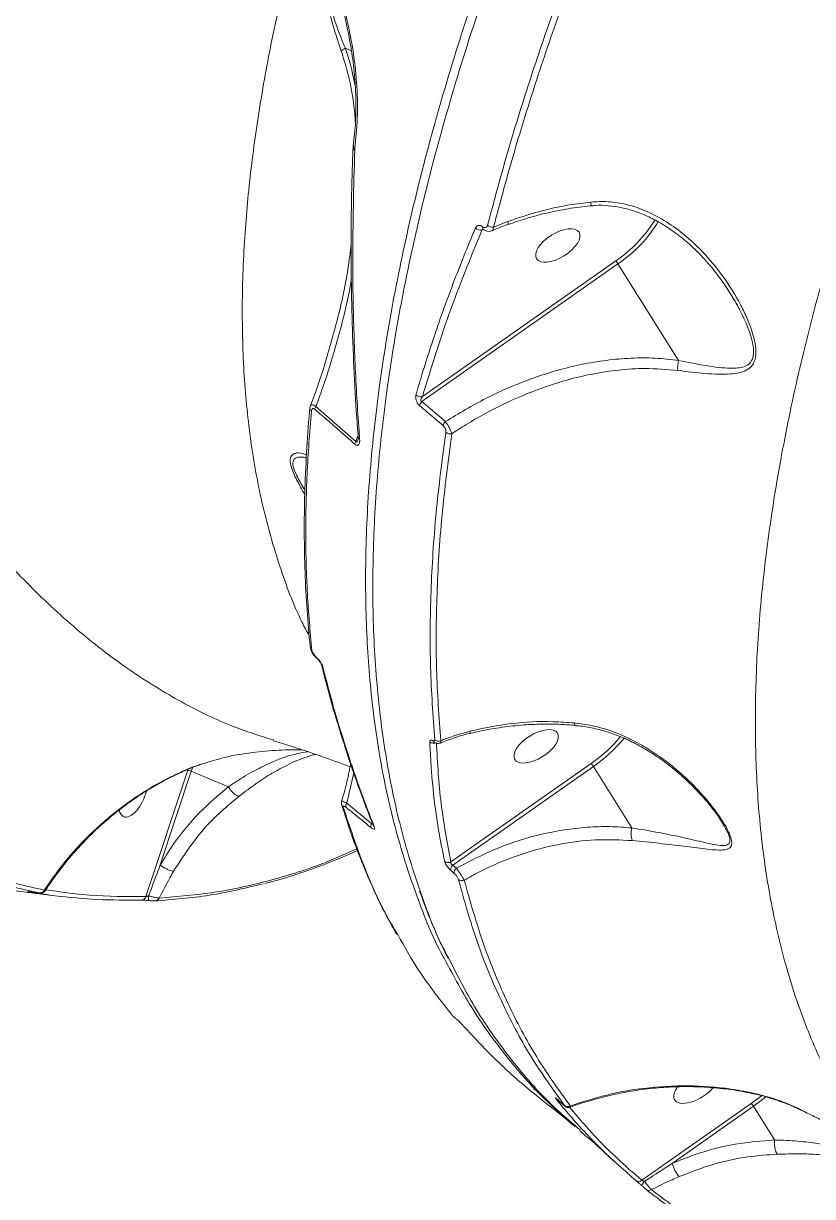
# Model space of a CAD drawing. Header units: millimetres. Extents: x -4335 to 4318, y -3792 to 3101.
# Drawn here: x 1705.3 to 1852.4, y 642 to 860.7 of the extents above; entities that cross this region are included whole.
import ezdxf

# ---------------------------------------------------------------- set-up
doc = ezdxf.new("R2010")
doc.units = ezdxf.units.MM
doc.layers.add('DIKOM_ЗОНА', color=80, linetype='Continuous')
doc.layers.add('DIKOM_ОБЪЕКТ', color=7, linetype='Continuous')

msp = doc.modelspace()

# ---------------------------------------------------------------- linework, layer by layer
at = {"layer": 'DIKOM_ЗОНА', "color": 3, "lineweight": 15}
msp.add_lwpolyline([(1629.814, 3100.338, -0.4205658), (4317.777, 469.92), (4317.777, -16.224, -0.4142136), (1317.777, -3016.224), (-2004.986, -3016.224, -0.4142136), (-3504.986, -1516.224), (-3504.986, 1600.338, -0.4142136), (-2004.986, 3100.338), (1629.814, 3100.338)], format="xyb", dxfattribs=at)
at = {"layer": 'DIKOM_ОБЪЕКТ', "color": 7, "linetype": 'Continuous', "lineweight": 15}
for p, q in [((1765.294, 856.1), (1766.442, 855.62)), ((1766.742, 837.513), (1766.744, 837.549)), ((1767.039, 837.112), (1767.04, 837.154)), ((1767.04, 837.154), (1767.063, 837.45)), ((1790.753, 822.193), (1790.977, 822.365)), ((1790.753, 822.193), (1791.057, 822.338)), ((1790.976, 822.367), (1790.957, 822.384)), ((1795.6, 823.819), (1792.924, 822.759)), ((1779.555, 790.242), (1816.109, 815.917)), ((1815.703, 816.467), (1779.663, 791.154)), ((1816.109, 815.917), (1827.414, 797.901)), ((1783.936, 786.497), (1779.555, 790.242)), ((1767.28, 782.801), (1759.819, 789.307)), ((1767.683, 784.013), (1767.28, 782.801)), ((1736.584, 721.309), (1736.789, 721.957)), ((1811.119, 722.768), (1784.987, 704.414)), ((1785.337, 703.824), (1811.525, 722.218)), ((1811.525, 722.218), (1818.72, 710.752)), ((1735.929, 721.499), (1728.107, 697.941)), ((1730.782, 703.838), (1736.584, 721.309)), ((1736.584, 721.309), (1743.496, 718.418)), ((1765.561, 715.334), (1766.869, 720.997)), ((1770.236, 711.527), (1765.561, 715.334)), ((1835.409, 711.934), (1835.887, 711.121)), ((1784.936, 702.854), (1785.583, 702.266)), ((1785.986, 703.234), (1785.337, 703.824)), ((1707.81, 698.666), (1706.904, 698.792)), ((1800.453, 661.909), (1800.624, 662.639)), ((1842.836, 660.822), (1840.968, 659.392)), ((1805.764, 659.264), (1805.1, 659.888)), ((1805.122, 659.863), (1805.1, 659.888)), ((1805.786, 659.24), (1805.764, 659.264)), ((1840.968, 659.392), (1820.549, 645.05)), ((1826.232, 648.206), (1841.374, 658.842)), ((1841.374, 658.842), (1845.313, 652.565))]:
    msp.add_line(p, q, dxfattribs=at)
at = {"layer": 'DIKOM_ОБЪЕКТ', "color": 7, "linetype": 'Continuous', "lineweight": 15, "flags": 128}
for points in [[(1795.612, 823.25), (1795.63, 823.265), (1795.655, 823.366), (1795.645, 823.554), (1795.6, 823.819)], [(1759.904, 742.557), (1759.927, 742.445), (1759.967, 742.391)], [(1788.534, 728.392), (1788.536, 728.393), (1788.537, 728.393)], [(1808.133, 729.933), (1808.131, 729.934), (1808.079, 729.986), (1808.037, 730.122), (1808.007, 730.333)], [(1706.464, 698.839), (1706.436, 698.837), (1706.29, 698.842)], [(1841.374, 658.842), (1843.281, 660.3), (1843.616, 660.581)]]:
    msp.add_lwpolyline(points, dxfattribs=at)
at = {"layer": 'DIKOM_ОБЪЕКТ', "color": 7, "linetype": 'Continuous', "lineweight": 15}
for centre, radius, start, end in [((1767.195, 837.58), 0.454, 185.42003, 250.06065), ((1767.209, 837.549), 0.468, 185.04922, 248.73206), ((1815.777, 827.763), 4.743, 183.94445, 192.58084), ((1790.531, 823.494), 1.321, 222.64612, 279.6998), ((1791.307, 822.69), 0.464, 162.62224, 221.11942), ((1792.755, 824.217), 1.468, 229.8798, 276.62284), ((1802.159, 836.656), 24.311, 303.85412, 328.85345), ((1802.506, 836.382), 24.574, 303.60983, 329.27639), ((1812.558, 813.721), 4.175, 31.7292, 41.12582), ((1831.519, 796.678), 4.284, 163.40707, 188.7618), ((1779.339, 792.363), 1.252, 225.38488, 285.01019), ((1780.655, 789.198), 1.517, 136.48275, 170.1016), ((1759.346, 788.967), 0.663, 176.75947, 234.521), ((1760.935, 788.535), 1.357, 145.33473, 169.38931), ((1785.007, 785.447), 1.5, 135.54733, 169.38444), ((1768.2, 783.661), 0.506, 184.81399, 241.91644), ((1784.852, 785.52), 1.318, 229.94044, 281.86939), ((1768.364, 782.008), 1.342, 143.80658, 167.99974), ((1759.486, 744.446), 0.713, 186.83656, 233.22638), ((1761.416, 741.306), 0.599, 194.93841, 237.08604), ((1787.74, 728.562), 0.814, 347.99173, 16.11819), ((1781.796, 727.659), 1.133, 228.17772, 294.40381), ((1782.163, 727.234), 0.618, 199.51493, 239.34457), ((1782.689, 728.067), 1.137, 229.8639, 289.52371), ((1795.774, 745.051), 27.055, 304.55192, 320.33262), ((1795.753, 745.133), 27.818, 304.53751, 320.63164), ((1807.986, 720.031), 4.159, 31.71135, 41.14367), ((1735.503, 718.808), 2.724, 66.62508, 80.98688), ((1766.383, 714.724), 1.024, 143.46558, 185.30444), ((1765.35, 715.201), 0.746, 196.32883, 232.67159), ((1771.036, 710.91), 1.011, 142.38295, 184.5202), ((1771.063, 711.506), 0.646, 200.77411, 233.82956), ((1822.361, 709.716), 3.786, 164.1149, 200.60524), ((1784.476, 705.367), 1.081, 229.59652, 298.19756), ((1734.355, 708.163), 5.61, 230.43844, 258.91136), ((1786.118, 702.933), 1.185, 131.23364, 183.83277), ((1786.764, 702.343), 1.183, 131.07401, 183.74108), ((1787.034, 701.98), 1.063, 229.74811, 293.1032), ((1708.341, 699.53), 0.91, 264.18152, 336.15024), ((1727.277, 698.135), 0.852, 264.9893, 346.85209), ((1730.465, 697.659), 1.864, 166.89796, 194.41182), ((1729.79, 697.985), 0.857, 263.70877, 338.9491), ((1805.115, 660.803), 0.796, 227.80383, 255.52799), ((1806.739, 659.731), 0.937, 229.27842, 299.63034), ((1837.815, 656.639), 4.186, 31.74308, 41.1149), ((1832.845, 650.038), 6.862, 195.48745, 218.86538), ((1819.979, 645.723), 0.882, 230.43733, 310.3048), ((1822.486, 643.219), 2.15, 131.45356, 156.64488), ((1821.872, 644.046), 0.881, 228.90515, 302.6254)]:
    msp.add_arc(centre, radius, start, end, dxfattribs=at)
at = {"layer": 'DIKOM_ОБЪЕКТ', "color": 7, "linetype": 'Continuous', "lineweight": 15, "extrusion": (0, 0, -1)}
for centre in [(1804.896, 819.328), (1800.862, 725.951)]:
    msp.add_ellipse(centre, major_axis=(-3.962, -2.471), ratio=0.4834995, dxfattribs=at)
for centre, major_axis, ratio, start_param, end_param in [((1725.789, 717.153), (-1.804, -4.307), 0.4669874, 4.4283871, 6.2922296), ((1725.789, 717.153), (-1.804, -4.307), 0.4669874, 0.0090443, 0.6010376), ((1830.632, 662.519), (-3.962, -2.471), 0.4834995, 0.0576277, 0.8996366), ((1830.632, 662.519), (-3.962, -2.471), 0.4834995, 4.1260804, 6.340813)]:
    msp.add_ellipse(centre, major_axis=major_axis, ratio=ratio, start_param=start_param, end_param=end_param, dxfattribs=at)
at = {"layer": 'DIKOM_ОБЪЕКТ', "color": 7, "linetype": 'Continuous', "lineweight": 15}
for points, knots in [([(1737.703, 1531.285), (1735.544, 1530.542), (1729.686, 1528.526), (1720.13, 1524.156), (1709.076, 1517.851), (1698.098, 1510.263), (1687.247, 1501.453), (1676.573, 1491.451), (1666.112, 1480.282), (1655.885, 1467.94), (1645.905, 1454.468), (1636.201, 1439.919), (1626.817, 1424.362), (1617.797, 1407.867), (1609.173, 1390.479), (1600.968, 1372.208), (1593.187, 1353.102), (1585.85, 1333.228), (1578.991, 1312.679), (1572.642, 1291.551), (1566.9, 1270.169), (1561.761, 1248.585), (1557.199, 1226.857), (1553.159, 1204.78), (1549.656, 1182.45), (1546.708, 1159.963), (1544.297, 1137.095), (1542.464, 1113.875), (1541.227, 1090.342), (1540.607, 1066.858), (1540.607, 1043.533), (1541.226, 1020.476), (1542.47, 997.76), (1544.347, 975.432), (1546.844, 953.52), (1549.946, 932.09), (1553.636, 911.236), (1557.909, 891.074), (1562.404, 872.865), (1565.669, 861.693), (1567.127, 856.706)], [0, 0, 0, 0, 0.0156523, 0.0424896, 0.0694116, 0.0963766, 0.1233416, 0.1502635, 0.1771008, 0.2039382, 0.2308602, 0.2578251, 0.2847902, 0.3117121, 0.3385495, 0.3653869, 0.3923088, 0.4192738, 0.4462388, 0.4731606, 0.499998, 0.5258463, 0.5517701, 0.5777323, 0.6036945, 0.6296183, 0.6554665, 0.682304, 0.7092259, 0.736191, 0.7631561, 0.7900781, 0.8169155, 0.8437529, 0.8706749, 0.89764, 0.9246051, 0.9515271, 0.9783645, 1, 1, 1, 1]), ([(1784.689, 686.189), (1784.372, 686.77), (1782.217, 690.72), (1779.12, 698.919), (1775.448, 710.767), (1772.77, 723.63), (1771.028, 737.395), (1770.281, 752.066), (1770.537, 767.311), (1771.773, 783.066), (1773.943, 799.256), (1777.084, 816.144), (1781.225, 833.7), (1786.377, 851.879), (1792.171, 869.501), (1798.431, 886.449), (1804.991, 902.637), (1812.219, 919.05), (1820.104, 935.646), (1828.559, 952.245), (1837.539, 968.765), (1845.984, 983.46), (1851.596, 992.676), (1853.881, 996.428)], [0, 0, 0, 0, 0.0090629, 0.0616134, 0.1142045, 0.166755, 0.2208322, 0.2749532, 0.3290302, 0.3815808, 0.4341718, 0.4867225, 0.5407995, 0.5949206, 0.6489977, 0.6947333, 0.7405225, 0.7863117, 0.8325347, 0.8787578, 0.923817, 0.968978, 1, 1, 1, 1]), ([(1751.969, 727.078), (1749.293, 727.937), (1743.296, 729.863), (1734.157, 734.371), (1724.52, 740.356), (1715.074, 747.682), (1706.037, 756.113), (1697.472, 765.516), (1689.383, 775.764), (1681.543, 787.128), (1673.991, 799.613), (1666.763, 813.197), (1660.061, 827.492), (1653.888, 842.408), (1648.236, 857.85), (1642.976, 874.148), (1638.154, 891.295), (1633.749, 909.204), (1631.247, 921.639), (1629.996, 927.855)], [0, 0, 0, 0, 0.0493658, 0.1106187, 0.1718714, 0.2340039, 0.2961365, 0.3544925, 0.4128944, 0.4712511, 0.5313082, 0.5914142, 0.651472, 0.7087728, 0.766115, 0.8234162, 0.8822624, 0.9411534, 1, 1, 1, 1]), ([(1767.063, 837.45), (1767.258, 839.282), (1767.647, 842.944), (1767.531, 848.923), (1766.886, 855.124), (1765.658, 861.479), (1763.86, 867.86), (1761.502, 874.145), (1758.605, 880.22), (1755.197, 885.973), (1751.327, 891.292), (1747.046, 896.066), (1742.429, 900.28), (1739.13, 902.497), (1737.479, 903.606)], [0, 0, 0, 0, 0.083619, 0.167166, 0.2504179, 0.3338533, 0.4173036, 0.5004889, 0.5837386, 0.6671386, 0.7504581, 0.8333963, 0.9166284, 1, 1, 1, 1]), ([(1766.772, 837.884), (1766.94, 839.39), (1767.252, 842.181), (1767.292, 846.31), (1767.13, 849.814), (1766.852, 852.723), (1766.515, 855.267), (1765.829, 859.381), (1764.428, 865.299), (1762.082, 872.054), (1759.513, 877.784), (1757.036, 882.397), (1754.807, 885.922), (1752.901, 888.613), (1751.162, 890.883), (1748.869, 893.59), (1745.856, 896.702), (1742.049, 900.079), (1739.125, 902.034), (1737.548, 903.089)], [0, 0, 0, 0, 0.0701289, 0.1299825, 0.179001, 0.2175761, 0.2496675, 0.2823012, 0.383103, 0.4843044, 0.5523766, 0.619484, 0.6819018, 0.711151, 0.7463741, 0.7927648, 0.8502474, 0.9192504, 1, 1, 1, 1]), ([(1865.04, 649.312), (1863.395, 651.471), (1859.702, 656.321), (1854.862, 665.047), (1850.403, 675.295), (1846.805, 686.639), (1844.122, 698.899), (1842.415, 711.782), (1841.641, 725.128), (1841.731, 738.833), (1842.675, 753.271), (1844.507, 768.418), (1847.242, 784.232), (1850.796, 800.267), (1855.12, 816.447), (1860.15, 832.701), (1865.988, 849.382), (1872.663, 866.455), (1880.109, 883.862), (1885.697, 895.576), (1888.49, 901.43)], [0, 0, 0, 0, 0.0448805, 0.1007966, 0.1587356, 0.2166744, 0.2754456, 0.3342166, 0.3894156, 0.4446579, 0.4998574, 0.5566653, 0.6135193, 0.670328, 0.7245287, 0.7787687, 0.8329697, 0.8886323, 0.9443371, 1, 1, 1, 1]), ([(1793.784, 878.582), (1792.491, 874.985), (1789.009, 865.298), (1784.068, 849.781), (1779.205, 832.181), (1775.235, 814.857), (1772.197, 797.879), (1770.127, 781.316), (1769.07, 765.532), (1769.006, 750.564), (1769.891, 736.427), (1771.75, 722.898), (1774.583, 710.019), (1778.537, 697.984), (1781.636, 690.105), (1783.672, 686.514), (1783.768, 686.343)], [0, 0, 0, 0, 0.0460497, 0.1240575, 0.2021252, 0.2801329, 0.3604065, 0.4407456, 0.5210191, 0.5990267, 0.6770947, 0.7551021, 0.8353759, 0.9157147, 0.9959883, 1, 1, 1, 1]), ([(1809.485, 877.513), (1807.728, 872.885), (1804.213, 863.63), (1799.57, 849.936), (1795.358, 836.383), (1792.992, 827.524), (1791.809, 823.095)], [0, 0, 0, 0, 0.2491206, 0.498243, 0.7491219, 1, 1, 1, 1]), ([(1792.924, 822.759), (1794.097, 827.151), (1796.444, 835.934), (1800.637, 849.433), (1805.28, 863.137), (1808.815, 872.444), (1810.583, 877.097)], [0, 0, 0, 0, 0.2491215, 0.4982423, 0.7491223, 1, 1, 1, 1]), ([(1755.707, 875.28), (1754.557, 870.615), (1752.255, 861.285), (1749.662, 847.705), (1747.715, 834.463), (1746.444, 821.177), (1745.94, 807.972), (1746.303, 794.955), (1747.57, 782.483), (1749.758, 770.603), (1752.972, 759.455), (1755.939, 751.43), (1758.11, 747.398), (1758.585, 746.517)], [0, 0, 0, 0, 0.0897604, 0.1795207, 0.2701744, 0.3608282, 0.4610439, 0.5613367, 0.6615516, 0.7647202, 0.867974, 0.971141, 1, 1, 1, 1]), ([(1763.491, 868.248), (1763.172, 867.871), (1762.593, 867.185), (1762.173, 865.54), (1762.247, 863.378), (1762.831, 860.855), (1763.666, 858.175), (1764.241, 856.476), (1764.531, 855.619)], [0, 0, 0, 0, 0.1672598, 0.3043158, 0.4416724, 0.6370325, 0.8167214, 1, 1, 1, 1]), ([(1765.287, 856.1), (1765.286, 856.101), (1765.214, 856.273), (1764.838, 857.214), (1764.131, 858.935), (1763.274, 861.314), (1762.681, 863.538), (1762.628, 865.385), (1762.991, 866.582), (1763.434, 867.008), (1763.627, 867.194)], [0, 0, 0, 0, 0.0002904, 0.0441344, 0.2388314, 0.4329176, 0.6228874, 0.7586465, 0.8949114, 1, 1, 1, 1]), ([(1764.531, 855.619), (1764.544, 855.631), (1764.621, 855.703), (1764.833, 855.862), (1765.127, 856.016), (1765.287, 856.1)], [0, 0, 0, 0, 0.0843941, 0.5004837, 1, 1, 1, 1]), ([(1764.531, 855.619), (1764.916, 854.369), (1766.079, 850.593), (1766.958, 846.035), (1767.132, 842.738), (1767.164, 842.131)], [0, 0, 0, 0, 0.2875259, 0.8688724, 1, 1, 1, 1]), ([(1765.294, 856.1), (1765.293, 856.1), (1765.291, 856.101), (1765.288, 856.101), (1765.287, 856.1), (1765.287, 856.1)], [0, 0, 0, 0, 0.4512844, 0.834997, 1, 1, 1, 1]), ([(1767.133, 849.074), (1766.814, 850.642), (1766.327, 853.034), (1765.559, 855.314), (1765.294, 856.1)], [0, 0, 0, 0, 0.655636, 1, 1, 1, 1]), ([(1766.743, 837.431), (1766.742, 837.516), (1766.74, 837.691), (1766.778, 837.857), (1766.798, 837.942)], [0, 0, 0, 0, 0.487048, 1, 1, 1, 1]), ([(1767.063, 837.45), (1766.999, 837.503), (1766.866, 837.612), (1766.775, 837.769), (1766.783, 837.86), (1766.785, 837.887)], [0, 0, 0, 0, 0.4012603, 0.8233956, 1, 1, 1, 1]), ([(1767.715, 783.621), (1767.643, 784.472), (1767.318, 788.35), (1766.924, 795.408), (1766.543, 804.781), (1766.361, 814.282), (1766.374, 823.907), (1766.5, 831.648), (1766.685, 836.226), (1766.738, 837.508)], [0, 0, 0, 0, 0.0499876, 0.2278264, 0.4047293, 0.5809034, 0.7565379, 0.9318273, 1, 1, 1, 1]), ([(1767.962, 783.214), (1767.923, 783.728), (1767.729, 786.297), (1767.29, 793.037), (1766.833, 803.604), (1766.562, 818.888), (1766.859, 830.233), (1767.039, 837.112)], [0, 0, 0, 0, 0.0299898, 0.1499532, 0.3900715, 0.6301901, 1, 1, 1, 1]), ([(1811.045, 827.436), (1809.722, 827.269), (1806.437, 826.853), (1801.234, 825.717), (1797.485, 824.454), (1795.6, 823.819)], [0, 0, 0, 0, 0.2512806, 0.6234763, 1, 1, 1, 1]), ([(1811.147, 826.733), (1811.074, 826.727), (1809.653, 826.61), (1806.883, 826.211), (1802.859, 825.417), (1799.083, 824.434), (1796.702, 823.608), (1795.617, 823.232)], [0, 0, 0, 0, 0.013708, 0.2674431, 0.5236062, 0.7829987, 1, 1, 1, 1]), ([(1827.286, 796.025), (1829.015, 795.814), (1831.635, 795.495), (1834.835, 795.309), (1836.916, 795.335), (1838.652, 795.556), (1840.06, 796.001), (1841.229, 796.88), (1841.84, 798.363), (1841.851, 800.122), (1841.541, 801.861), (1840.96, 803.831), (1840.085, 806.039), (1838.495, 809.267), (1836.051, 813.219), (1832.485, 817.679), (1828.652, 821.325), (1824.731, 824.105), (1821.189, 825.916), (1817.665, 827.056), (1814.35, 827.616), (1812.123, 827.495), (1811.045, 827.436)], [0, 0, 0, 0, 0.0866943, 0.1314017, 0.1760751, 0.2081996, 0.2409021, 0.2744209, 0.3082525, 0.3377427, 0.3650525, 0.3930355, 0.4328783, 0.4727623, 0.5545461, 0.6396955, 0.7264133, 0.7889981, 0.8528489, 0.9020934, 0.9525889, 1, 1, 1, 1]), ([(1838.815, 807.324), (1838.526, 807.863), (1837.729, 809.346), (1836.189, 811.779), (1834.129, 814.63), (1831.755, 817.384), (1829.183, 819.867), (1826.52, 821.978), (1823.884, 823.656), (1821.349, 824.941), (1818.949, 825.857), (1816.612, 826.47), (1814.269, 826.788), (1812.444, 826.871), (1811.402, 826.729), (1811.153, 826.695)], [0, 0, 0, 0, 0.0517138, 0.1424534, 0.2427272, 0.3482829, 0.4483651, 0.5432031, 0.6335765, 0.7105974, 0.7816257, 0.8488832, 0.9123154, 0.9790542, 1, 1, 1, 1]), ([(1789.559, 822.6), (1789.374, 822.163), (1788.451, 819.977), (1786.142, 814.314), (1782.911, 805.674), (1780.216, 797.502), (1778.846, 792.801), (1778.459, 791.472)], [0, 0, 0, 0, 0.0413709, 0.2068696, 0.5381487, 0.8694274, 1, 1, 1, 1]), ([(1790.864, 822.829), (1790.74, 822.908), (1790.494, 823.068), (1790.128, 823.097), (1789.783, 822.974), (1789.637, 822.73), (1789.559, 822.6)], [0, 0, 0, 0, 0.2322069, 0.4640303, 0.7139987, 1, 1, 1, 1]), ([(1791.809, 823.095), (1791.795, 823.05), (1791.749, 822.903), (1791.605, 822.728), (1791.378, 822.639), (1791.121, 822.662), (1790.949, 822.773), (1790.864, 822.829)], [0, 0, 0, 0, 0.1043733, 0.3453666, 0.5759412, 0.787782, 1, 1, 1, 1]), ([(1791.054, 822.295), (1791.024, 822.324), (1790.962, 822.385), (1790.91, 822.407), (1790.919, 822.405), (1790.922, 822.404)], [0, 0, 0, 0, 0.3994823, 0.8275626, 1, 1, 1, 1]), ([(1792.606, 822.113), (1792.528, 822.073), (1792.276, 821.947), (1791.784, 821.973), (1791.306, 822.113), (1791.073, 822.318), (1790.992, 822.389)], [0, 0, 0, 0, 0.1510893, 0.4862583, 0.8205517, 1, 1, 1, 1]), ([(1792.606, 822.113), (1792.642, 822.12), (1792.773, 822.147), (1792.885, 822.381), (1792.913, 822.649), (1792.924, 822.759)], [0, 0, 0, 0, 0.1823512, 0.6657622, 1, 1, 1, 1]), ([(1795.607, 823.272), (1795.312, 823.165), (1794.306, 822.798), (1793.33, 822.371), (1792.64, 822.069)], [0, 0, 0, 0, 0.2925296, 1, 1, 1, 1]), ([(1779.663, 791.154), (1781.212, 796.242), (1784.315, 806.436), (1788.605, 816.935), (1790.753, 822.193)], [0, 0, 0, 0, 0.4991743, 1, 1, 1, 1]), ([(1766.396, 819.667), (1766.205, 818.094), (1765.591, 813.044), (1764.268, 807.031), (1763.02, 802.671), (1762.727, 801.65)], [0, 0, 0, 0, 0.257351, 0.8261332, 1, 1, 1, 1]), ([(1759.819, 789.307), (1760.42, 790.973), (1762.052, 795.494), (1764.244, 803.071), (1765.844, 809.344), (1766.366, 812.717), (1766.418, 813.05)], [0, 0, 0, 0, 0.2163815, 0.5872433, 0.9592552, 1, 1, 1, 1]), ([(1837.015, 810.356), (1837.653, 809.412), (1838.324, 808.42), (1838.797, 807.344), (1838.82, 807.292)], [0, 0, 0, 0, 0.9518109, 1, 1, 1, 1]), ([(1838.82, 807.292), (1839.494, 805.917), (1840.399, 804.074), (1841.123, 801.671), (1841.415, 800.168), (1841.415, 798.703), (1841.066, 797.851), (1840.508, 797.171), (1839.727, 796.713), (1838.456, 796.464), (1836.864, 796.419), (1834.903, 796.576), (1831.753, 797.036), (1829.16, 797.553), (1827.414, 797.901)], [0, 0, 0, 0, 0.1570939, 0.2105774, 0.2651157, 0.3243494, 0.3824995, 0.3935852, 0.4629297, 0.5277966, 0.5940692, 0.6939869, 0.7939868, 1, 1, 1, 1]), ([(1758.807, 789.509), (1759.051, 790.136), (1760.041, 792.687), (1761.367, 796.719), (1762.328, 800.162), (1762.73, 801.602)], [0, 0, 0, 0, 0.159482, 0.6483061, 1, 1, 1, 1]), ([(1827.414, 797.901), (1825.961, 798.068), (1823.056, 798.402), (1818.536, 798.379), (1813.935, 797.984), (1809.327, 797.203), (1804.794, 796.087), (1800.325, 794.662), (1795.896, 792.919), (1790.341, 790.359), (1786.443, 788.009), (1783.936, 786.497)], [0, 0, 0, 0, 0.10065, 0.2013153, 0.3052439, 0.4091833, 0.509637, 0.610098, 0.7126646, 0.8152389, 1, 1, 1, 1]), ([(1785.123, 784.23), (1785.995, 784.795), (1789.089, 786.801), (1794.661, 789.831), (1801.023, 792.523), (1806.627, 794.309), (1811.404, 795.449), (1816.244, 796.178), (1821.601, 796.535), (1825.236, 796.209), (1827.286, 796.025)], [0, 0, 0, 0, 0.0672699, 0.2386086, 0.4121742, 0.5212157, 0.6302441, 0.7425249, 0.8547814, 1, 1, 1, 1]), ([(1759.819, 789.307), (1759.679, 789.391), (1759.398, 789.559), (1759.076, 789.655), (1758.867, 789.643), (1758.829, 789.549), (1758.813, 789.507)], [0, 0, 0, 0, 0.2621969, 0.524237, 0.7916332, 1, 1, 1, 1]), ([(1778.459, 791.472), (1778.429, 791.293), (1778.379, 790.997), (1778.491, 790.465), (1778.683, 790.023), (1778.927, 789.675), (1779.091, 789.523), (1779.161, 789.459)], [0, 0, 0, 0, 0.3038519, 0.5023337, 0.7017143, 0.8733156, 1, 1, 1, 1]), ([(1779.555, 790.242), (1779.52, 790.254), (1779.46, 790.272), (1779.395, 790.334), (1779.359, 790.405), (1779.343, 790.492), (1779.355, 790.636), (1779.446, 790.878), (1779.578, 791.045), (1779.663, 791.154)], [0, 0, 0, 0, 0.1044895, 0.1741376, 0.2298061, 0.3048033, 0.3967195, 0.6086793, 1, 1, 1, 1]), ([(1758.78, 744.361), (1758.774, 744.409), (1758.485, 746.692), (1758.133, 751.38), (1757.735, 758.43), (1757.603, 765.675), (1757.691, 773.072), (1758.04, 780.641), (1758.379, 785.957), (1758.669, 788.79), (1758.691, 789.003)], [0, 0, 0, 0, 0.0035049, 0.167297, 0.3311796, 0.4951574, 0.6590778, 0.8228756, 0.9866725, 1, 1, 1, 1]), ([(1759.06, 743.875), (1758.741, 747.351), (1758.104, 754.302), (1757.843, 765.275), (1758.049, 776.604), (1758.657, 784.486), (1758.961, 788.426)], [0, 0, 0, 0, 0.2491219, 0.4982431, 0.7491219, 1, 1, 1, 1]), ([(1758.704, 788.997), (1758.703, 789.083), (1758.701, 789.256), (1758.776, 789.42), (1758.814, 789.501)], [0, 0, 0, 0, 0.5040256, 1, 1, 1, 1]), ([(1758.961, 788.426), (1758.979, 788.538), (1759.01, 788.733), (1759.142, 788.896), (1759.292, 788.937), (1759.446, 788.9), (1759.55, 788.823), (1759.601, 788.785)], [0, 0, 0, 0, 0.3196369, 0.5618442, 0.7279398, 0.8640288, 1, 1, 1, 1]), ([(1759.601, 788.785), (1760.06, 788.395), (1762.355, 786.443), (1764.836, 784.272), (1766.844, 782.472), (1767.05, 782.287)], [0, 0, 0, 0, 0.1831676, 0.9158763, 1, 1, 1, 1]), ([(1779.161, 789.459), (1779.601, 789.089), (1781.069, 787.857), (1782.518, 786.602), (1783.533, 785.723)], [0, 0, 0, 0, 0.299639, 1, 1, 1, 1]), ([(1783.533, 785.723), (1783.571, 785.686), (1783.669, 785.594), (1783.82, 785.382), (1783.948, 785.1), (1784.021, 784.786), (1784.01, 784.609), (1784.004, 784.511)], [0, 0, 0, 0, 0.1207481, 0.3075551, 0.5229155, 0.7374684, 1, 1, 1, 1]), ([(1785.123, 784.23), (1785.078, 784.388), (1784.988, 784.705), (1784.716, 785.3), (1784.383, 785.884), (1784.111, 786.278), (1783.966, 786.459), (1783.936, 786.497)], [0, 0, 0, 0, 0.2435086, 0.4875413, 0.7197606, 0.9418402, 1, 1, 1, 1]), ([(1767.05, 782.287), (1767.125, 782.228), (1767.273, 782.109), (1767.482, 782.046), (1767.679, 782.077), (1767.869, 782.267), (1767.979, 782.661), (1767.967, 783.034), (1767.962, 783.214)], [0, 0, 0, 0, 0.1098567, 0.2200416, 0.3257403, 0.4925172, 0.7537349, 1, 1, 1, 1]), ([(1767.68, 783.221), (1767.659, 783.148), (1767.611, 782.989), (1767.523, 782.812), (1767.439, 782.715), (1767.386, 782.697), (1767.359, 782.702), (1767.334, 782.716), (1767.307, 782.744), (1767.29, 782.78), (1767.28, 782.801)], [0, 0, 0, 0, 0.267834, 0.5904787, 0.7456988, 0.7994298, 0.8537208, 0.8689266, 0.9221902, 1, 1, 1, 1]), ([(1767.681, 783.199), (1767.683, 783.205), (1767.688, 783.221), (1767.708, 783.36), (1767.699, 783.516), (1767.694, 783.607)], [0, 0, 0, 0, 0.2360585, 0.549039, 1, 1, 1, 1]), ([(1784.004, 784.511), (1783.348, 779.442), (1782.037, 769.304), (1781.151, 754.719), (1780.998, 740.579), (1781.637, 731.658), (1781.957, 727.198)], [0, 0, 0, 0, 0.2486168, 0.4972329, 0.7486165, 1, 1, 1, 1]), ([(1783.069, 726.995), (1782.754, 731.4), (1782.122, 740.209), (1782.261, 754.267), (1783.138, 768.876), (1784.461, 779.112), (1785.123, 784.23)], [0, 0, 0, 0, 0.2486143, 0.4972302, 0.7486153, 1, 1, 1, 1]), ([(1758.046, 780.261), (1757.567, 780.448), (1756.839, 780.733), (1755.93, 780.617), (1755.328, 780.297), (1754.967, 779.611), (1755.07, 778.405), (1755.726, 776.618), (1756.714, 774.708), (1757.468, 773.346), (1757.731, 772.869)], [0, 0, 0, 0, 0.2152623, 0.3275349, 0.4395742, 0.563481, 0.6654724, 0.7675979, 0.9186247, 1, 1, 1, 1]), ([(1757.762, 773.746), (1757.701, 773.847), (1757.127, 774.782), (1756.306, 776.206), (1755.595, 777.864), (1755.43, 778.984), (1755.821, 779.708), (1756.71, 779.934), (1757.511, 779.897), (1757.972, 779.731), (1758.022, 779.713)], [0, 0, 0, 0, 0.0230017, 0.2129045, 0.3243751, 0.4355623, 0.5782189, 0.7683044, 0.9744881, 1, 1, 1, 1]), ([(1759.972, 742.396), (1759.806, 742.55), (1759.464, 742.867), (1759.052, 743.512), (1758.799, 743.995), (1758.799, 744.31), (1758.799, 744.366)], [0, 0, 0, 0, 0.2777048, 0.5754286, 0.9252888, 1, 1, 1, 1]), ([(1759.904, 742.557), (1759.87, 742.587), (1759.738, 742.704), (1759.512, 742.956), (1759.281, 743.293), (1759.114, 743.618), (1759.078, 743.789), (1759.06, 743.875)], [0, 0, 0, 0, 0.0798805, 0.3181523, 0.5556093, 0.7774203, 1, 1, 1, 1]), ([(1761.091, 740.803), (1761.043, 740.946), (1760.948, 741.232), (1760.648, 741.731), (1760.288, 742.2), (1760.024, 742.446), (1759.904, 742.557)], [0, 0, 0, 0, 0.2591808, 0.5177621, 0.7812423, 1, 1, 1, 1]), ([(1760.837, 741.151), (1760.831, 741.174), (1760.816, 741.226), (1760.746, 741.393), (1760.61, 741.639), (1760.402, 741.938), (1760.17, 742.207), (1760.029, 742.334), (1759.97, 742.387)], [0, 0, 0, 0, 0.1080839, 0.2427378, 0.4317046, 0.6505023, 0.8528523, 1, 1, 1, 1]), ([(1770.479, 711.282), (1769.758, 713.104), (1768.157, 717.152), (1765.883, 723.699), (1763.634, 730.877), (1761.976, 736.652), (1761.126, 740.101), (1760.902, 741.011)], [0, 0, 0, 0, 0.1960654, 0.435821, 0.6751934, 0.9143111, 1, 1, 1, 1]), ([(1770.682, 710.984), (1770.529, 711.369), (1769.764, 713.29), (1767.838, 718.373), (1765.082, 726.473), (1762.703, 734.562), (1761.446, 739.428), (1761.091, 740.803)], [0, 0, 0, 0, 0.0413726, 0.2068711, 0.53815, 0.869431, 1, 1, 1, 1]), ([(1808.007, 730.333), (1806.686, 730.422), (1802.813, 730.683), (1796.225, 730.4), (1791.111, 729.33), (1788.523, 728.788)], [0, 0, 0, 0, 0.2035507, 0.5968395, 1, 1, 1, 1]), ([(1788.534, 728.388), (1788.476, 728.375), (1787.435, 728.134), (1785.573, 727.553), (1783.818, 726.873), (1783.004, 726.558)], [0, 0, 0, 0, 0.0303891, 0.5503176, 1, 1, 1, 1]), ([(1788.523, 728.788), (1786.928, 728.323), (1785.087, 727.785), (1783.307, 727.088), (1783.069, 726.995)], [0, 0, 0, 0, 0.8666241, 1, 1, 1, 1]), ([(1808.122, 729.851), (1807.25, 729.927), (1805.065, 730.116), (1801.522, 730.118), (1797.526, 729.9), (1793.547, 729.388), (1790.546, 728.861), (1788.907, 728.421), (1788.555, 728.326)], [0, 0, 0, 0, 0.1341729, 0.3359691, 0.5385971, 0.7416122, 0.9444187, 1, 1, 1, 1]), ([(1818.817, 708.383), (1820.51, 708.216), (1823.944, 707.878), (1828.444, 707.329), (1831.784, 706.884), (1834.124, 706.629), (1835.708, 706.587), (1836.858, 706.813), (1837.382, 707.531), (1837.306, 708.614), (1836.809, 709.911), (1836.082, 711.271), (1834.71, 713.438), (1832.376, 716.436), (1828.534, 720.437), (1824.533, 723.703), (1820.585, 726.207), (1817.041, 728.015), (1812.856, 729.617), (1809.64, 730.092), (1808.007, 730.333)], [0, 0, 0, 0, 0.0820674, 0.1664731, 0.2508348, 0.2942469, 0.3376035, 0.3839943, 0.4157887, 0.4428479, 0.4698376, 0.4939826, 0.5187286, 0.5886144, 0.6603841, 0.7589143, 0.8097125, 0.8604916, 0.9291627, 1, 1, 1, 1]), ([(1835.92, 711.142), (1835.821, 711.318), (1835.509, 711.877), (1834.781, 712.959), (1833.656, 714.494), (1832.126, 716.352), (1830.166, 718.454), (1827.81, 720.665), (1825.201, 722.799), (1822.349, 724.795), (1819.51, 726.439), (1816.72, 727.758), (1814.006, 728.743), (1811.239, 729.414), (1809.245, 729.77), (1808.218, 729.808), (1808.13, 729.811)], [0, 0, 0, 0, 0.0202564, 0.0640471, 0.1181274, 0.190761, 0.2749197, 0.3669647, 0.468478, 0.5639272, 0.6647473, 0.7485185, 0.8273569, 0.910852, 0.9923342, 1, 1, 1, 1]), ([(1766.18, 722.153), (1763.626, 723.096), (1758.94, 724.828), (1754.126, 726.304), (1751.935, 726.976)], [0, 0, 0, 0, 0.54497, 1, 1, 1, 1]), ([(1781.58, 727.027), (1781.485, 727.072), (1781.294, 727.16), (1781.107, 727.105), (1781.041, 726.961), (1781.041, 726.842), (1781.041, 726.815)], [0, 0, 0, 0, 0.305377, 0.6114976, 0.912627, 1, 1, 1, 1]), ([(1781.041, 726.815), (1781.056, 726.445), (1781.13, 724.593), (1781.426, 719.865), (1782.182, 712.739), (1783.244, 707.277), (1783.775, 704.543)], [0, 0, 0, 0, 0.0480633, 0.2403235, 0.6198813, 1, 1, 1, 1]), ([(1781.957, 727.198), (1781.958, 727.172), (1781.962, 727.079), (1781.915, 726.972), (1781.783, 726.933), (1781.648, 726.996), (1781.58, 727.027)], [0, 0, 0, 0, 0.1085338, 0.3983602, 0.6996564, 1, 1, 1, 1]), ([(1781.851, 726.699), (1781.848, 726.702), (1781.837, 726.708), (1781.842, 726.706), (1781.846, 726.704)], [0, 0, 0, 0, 0.2927681, 1, 1, 1, 1]), ([(1782.988, 726.59), (1782.948, 726.569), (1782.797, 726.489), (1782.495, 726.485), (1782.147, 726.546), (1781.949, 726.654), (1781.851, 726.707)], [0, 0, 0, 0, 0.1087899, 0.4096022, 0.7101678, 1, 1, 1, 1]), ([(1784.987, 704.414), (1784.301, 708.001), (1782.927, 715.184), (1782.485, 722.81), (1782.264, 726.628)], [0, 0, 0, 0, 0.4993581, 1, 1, 1, 1]), ([(1782.99, 726.597), (1783.006, 726.596), (1783.081, 726.594), (1783.1, 726.751), (1783.077, 726.934), (1783.069, 726.995)], [0, 0, 0, 0, 0.1547249, 0.7167702, 1, 1, 1, 1]), ([(1757.207, 725.31), (1755.787, 725.308), (1752.735, 725.303), (1747.846, 724.851), (1743.029, 724.045), (1740.004, 723.097), (1738.642, 722.671)], [0, 0, 0, 0, 0.2306605, 0.4958427, 0.7730529, 1, 1, 1, 1]), ([(1758.316, 724.96), (1757.635, 724.855), (1755.747, 724.565), (1752.488, 723.435), (1748.813, 721.709), (1745.919, 720.039), (1744.121, 718.824), (1743.502, 718.414), (1743.501, 718.414)], [0, 0, 0, 0, 0.170765, 0.4729446, 0.6813395, 0.8944198, 0.9998849, 1, 1, 1, 1]), ([(1755.407, 722.916), (1756.574, 723.418), (1758.145, 724.095), (1759.415, 724.383), (1759.741, 724.457)], [0, 0, 0, 0, 0.7431794, 1, 1, 1, 1]), ([(1738.642, 722.671), (1738.338, 722.586), (1737.012, 722.216), (1735.773, 721.667), (1734.818, 721.244)], [0, 0, 0, 0, 0.229386, 1, 1, 1, 1]), ([(1738.682, 722.666), (1737.747, 722.351), (1736.467, 721.92), (1735.277, 721.354), (1734.956, 721.201)], [0, 0, 0, 0, 0.73016, 1, 1, 1, 1]), ([(1745.517, 716.681), (1746.584, 717.481), (1748.72, 719.082), (1752.068, 721.254), (1754.18, 722.305), (1755.407, 722.916)], [0, 0, 0, 0, 0.2951349, 0.5907692, 1, 1, 1, 1]), ([(1764.6, 715.713), (1764.91, 716.778), (1765.574, 719.062), (1766.04, 721.406), (1766.289, 722.657)], [0, 0, 0, 0, 0.4663143, 1, 1, 1, 1]), ([(1734.818, 721.244), (1733.637, 720.685), (1730.091, 719.006), (1724.414, 715.41), (1718.447, 710.432), (1713.277, 704.976), (1710.549, 701.111), (1709.173, 699.162)], [0, 0, 0, 0, 0.1161117, 0.348862, 0.5873471, 0.7918624, 1, 1, 1, 1]), ([(1734.958, 721.194), (1734.34, 720.922), (1732.534, 720.129), (1729.63, 718.525), (1726.259, 716.41), (1723.009, 714.032), (1719.905, 711.429), (1716.964, 708.613), (1714.209, 705.6), (1711.635, 702.416), (1710.106, 700.166), (1709.342, 699.041)], [0, 0, 0, 0, 0.0603394, 0.1761296, 0.292677, 0.409867, 0.5275629, 0.6449675, 0.7631137, 0.8815568, 1, 1, 1, 1]), ([(1734.938, 721.242), (1734.913, 721.231), (1734.88, 721.217), (1734.831, 721.238), (1734.818, 721.244)], [0, 0, 0, 0, 0.7212782, 1, 1, 1, 1]), ([(1743.496, 718.418), (1741.646, 716.854), (1737.901, 713.687), (1733.747, 708.605), (1731.581, 705.122), (1730.782, 703.838)], [0, 0, 0, 0, 0.3814231, 0.7719514, 1, 1, 1, 1]), ([(1743.501, 718.414), (1743.5, 718.415), (1743.499, 718.417), (1743.497, 718.418), (1743.496, 718.418)], [0, 0, 0, 0, 0.530184, 1, 1, 1, 1]), ([(1743.501, 718.414), (1743.618, 718.227), (1743.851, 717.853), (1744.305, 717.345), (1744.773, 716.948), (1745.167, 716.734), (1745.402, 716.679), (1745.496, 716.681), (1745.517, 716.681)], [0, 0, 0, 0, 0.2045986, 0.4091975, 0.6138035, 0.8183927, 0.9603906, 1, 1, 1, 1]), ([(1667.324, 716.7), (1670.59, 714.499), (1677.122, 710.098), (1687.266, 705.032), (1697.628, 701.018), (1704.708, 699.422), (1708.249, 698.625)], [0, 0, 0, 0, 0.2484763, 0.4969542, 0.7484772, 1, 1, 1, 1]), ([(1709.173, 699.162), (1705.681, 699.947), (1698.696, 701.517), (1688.388, 705.485), (1678.213, 710.541), (1671.61, 714.987), (1668.309, 717.211)], [0, 0, 0, 0, 0.2484755, 0.4969506, 0.7484752, 1, 1, 1, 1]), ([(1733.276, 702.658), (1734.465, 704.517), (1736.866, 708.272), (1741.033, 712.96), (1744.103, 715.508), (1745.517, 716.681)], [0, 0, 0, 0, 0.3460033, 0.6987435, 1, 1, 1, 1]), ([(1764.654, 714.994), (1764.622, 715.101), (1764.558, 715.314), (1764.558, 715.589), (1764.616, 715.71), (1764.618, 715.713)], [0, 0, 0, 0, 0.493219, 0.9864342, 1, 1, 1, 1]), ([(1765.561, 715.334), (1765.404, 715.419), (1765.09, 715.591), (1764.777, 715.721), (1764.62, 715.758), (1764.633, 715.715), (1764.636, 715.703)], [0, 0, 0, 0, 0.2977883, 0.5957644, 0.8915865, 1, 1, 1, 1]), ([(1774.805, 691.022), (1774.254, 691.992), (1772.77, 694.605), (1770.599, 699.108), (1768.273, 704.516), (1766.295, 709.751), (1765.196, 713.274), (1764.708, 714.838)], [0, 0, 0, 0, 0.1339783, 0.3612134, 0.5889418, 0.8175156, 1, 1, 1, 1]), ([(1764.898, 714.608), (1764.895, 714.617), (1764.876, 714.681), (1764.868, 714.774), (1764.916, 714.841), (1765.019, 714.841), (1765.172, 714.773), (1765.3, 714.677), (1765.364, 714.629)], [0, 0, 0, 0, 0.0354171, 0.2573487, 0.4482081, 0.6281267, 0.8143703, 1, 1, 1, 1]), ([(1775.061, 690.845), (1774.53, 691.724), (1772.13, 695.696), (1768.633, 703.535), (1766.143, 710.917), (1764.898, 714.608)], [0, 0, 0, 0, 0.1244246, 0.5622129, 1, 1, 1, 1]), ([(1765.364, 714.629), (1765.832, 714.254), (1767.396, 713.002), (1768.944, 711.725), (1770.029, 710.83)], [0, 0, 0, 0, 0.2996435, 1, 1, 1, 1]), ([(1770.029, 710.83), (1770.124, 710.756), (1770.314, 710.608), (1770.542, 710.499), (1770.697, 710.491), (1770.771, 710.588), (1770.762, 710.763), (1770.705, 710.92), (1770.682, 710.984)], [0, 0, 0, 0, 0.1643896, 0.3291836, 0.4897721, 0.6616026, 0.8613781, 1, 1, 1, 1]), ([(1770.481, 711.216), (1770.481, 711.218), (1770.481, 711.22), (1770.467, 711.255), (1770.461, 711.268)], [0, 0, 0, 0, 0.6067774, 1, 1, 1, 1]), ([(1818.72, 710.752), (1817.346, 710.854), (1814.598, 711.058), (1810.353, 710.911), (1806.043, 710.426), (1800.47, 709.313), (1793.643, 707.207), (1788.56, 704.569), (1785.986, 703.234)], [0, 0, 0, 0, 0.1264041, 0.2528111, 0.3829751, 0.5131439, 0.7535709, 1, 1, 1, 1]), ([(1835.887, 711.121), (1836.081, 710.807), (1836.544, 710.06), (1836.94, 708.988), (1837.029, 708.038), (1836.552, 707.509), (1835.522, 707.426), (1834.062, 707.631), (1831.705, 708.154), (1828.369, 708.938), (1823.846, 709.889), (1820.441, 710.462), (1818.72, 710.752)], [0, 0, 0, 0, 0.0357872, 0.0853342, 0.1344747, 0.1938617, 0.2734653, 0.3638867, 0.4544813, 0.6418796, 0.8189296, 1, 1, 1, 1]), ([(1787.451, 701.003), (1788.392, 701.525), (1791.642, 703.329), (1797.516, 705.809), (1804.809, 707.777), (1812.006, 708.728), (1816.531, 708.499), (1818.817, 708.383)], [0, 0, 0, 0, 0.0953045, 0.3289389, 0.5680074, 0.7817918, 1, 1, 1, 1]), ([(1767.44, 706.874), (1765.535, 706.012), (1760.196, 703.596), (1751.36, 700.865), (1740.965, 698.513), (1734.048, 697.956), (1730.589, 697.677)], [0, 0, 0, 0, 0.1551075, 0.4346624, 0.7173306, 1, 1, 1, 1]), ([(1767.57, 706.524), (1766.082, 705.869), (1762.776, 704.413), (1757.646, 702.548), (1753.368, 701.148), (1750.914, 700.535), (1750.278, 700.376)], [0, 0, 0, 0, 0.2586474, 0.5746557, 0.8897497, 1, 1, 1, 1]), ([(1783.775, 704.543), (1783.804, 704.447), (1783.862, 704.253), (1784.077, 703.869), (1784.356, 703.475), (1784.656, 703.12), (1784.847, 702.938), (1784.936, 702.854)], [0, 0, 0, 0, 0.2131594, 0.4264678, 0.6305853, 0.8289224, 1, 1, 1, 1]), ([(1785.337, 703.824), (1785.293, 703.841), (1785.213, 703.87), (1785.126, 703.933), (1785.056, 704.001), (1785.016, 704.058), (1784.975, 704.143), (1784.96, 704.205), (1784.955, 704.309), (1784.972, 704.366), (1784.987, 704.414)], [0, 0, 0, 0, 0.1793195, 0.3191161, 0.3690665, 0.5165246, 0.5564301, 0.7165958, 0.7657001, 1, 1, 1, 1]), ([(1730.782, 703.838), (1730.21, 702.319), (1729.488, 700.406), (1728.793, 698.479), (1728.649, 698.082)], [0, 0, 0, 0, 0.7939401, 1, 1, 1, 1]), ([(1730.589, 697.677), (1731.233, 698.942), (1732.095, 700.636), (1733.038, 702.25), (1733.276, 702.658)], [0, 0, 0, 0, 0.7468267, 1, 1, 1, 1]), ([(1785.583, 702.266), (1785.643, 702.208), (1785.769, 702.087), (1785.964, 701.857), (1786.144, 701.604), (1786.285, 701.357), (1786.327, 701.232), (1786.347, 701.169)], [0, 0, 0, 0, 0.1798486, 0.3800944, 0.5812032, 0.7907039, 1, 1, 1, 1]), ([(1787.451, 701.003), (1787.383, 701.123), (1787.248, 701.364), (1786.927, 701.875), (1786.563, 702.425), (1786.237, 702.894), (1786.054, 703.143), (1785.986, 703.234)], [0, 0, 0, 0, 0.2193397, 0.4388237, 0.6560336, 0.8732943, 1, 1, 1, 1]), ([(1729.696, 697.134), (1733.122, 697.394), (1739.861, 697.906), (1746.639, 699.538), (1749.973, 700.34)], [0, 0, 0, 0, 0.5082576, 1, 1, 1, 1]), ([(1786.347, 701.169), (1787.47, 697.193), (1789.716, 689.24), (1794.267, 678.319), (1799.614, 668.103), (1803.957, 662.048), (1806.128, 659.021)], [0, 0, 0, 0, 0.2484766, 0.4969535, 0.7484767, 1, 1, 1, 1]), ([(1807.202, 658.916), (1805.059, 661.901), (1800.773, 667.871), (1795.438, 678.014), (1790.859, 688.947), (1788.587, 696.984), (1787.451, 701.003)], [0, 0, 0, 0, 0.2484749, 0.4969505, 0.7484759, 1, 1, 1, 1]), ([(1710.497, 698.172), (1708.558, 698.427), (1705.938, 698.772), (1703.252, 699.02), (1702.555, 699.084)], [0, 0, 0, 0, 0.7402838, 1, 1, 1, 1]), ([(1706.904, 698.792), (1706.764, 698.811), (1706.484, 698.849), (1706.203, 698.881), (1706.075, 698.889), (1706.101, 698.876), (1706.228, 698.853), (1706.29, 698.842)], [0, 0, 0, 0, 0.2064345, 0.4133778, 0.6142322, 0.8134885, 1, 1, 1, 1]), ([(1706.916, 698.79), (1706.895, 698.793), (1706.723, 698.817), (1706.475, 698.848), (1706.284, 698.871), (1706.212, 698.877), (1706.219, 698.876), (1706.22, 698.876)], [0, 0, 0, 0, 0.0558905, 0.4547693, 0.7824812, 0.9606586, 1, 1, 1, 1]), ([(1706.29, 698.842), (1706.615, 698.786), (1708.238, 698.507), (1712.464, 697.901), (1719.066, 697.287), (1724.489, 697.286), (1727.202, 697.286)], [0, 0, 0, 0, 0.0480637, 0.2403254, 0.6198817, 1, 1, 1, 1]), ([(1709.338, 699.044), (1709.297, 698.984), (1709.21, 698.854), (1709.023, 698.721), (1708.83, 698.634), (1708.663, 698.595), (1708.537, 698.586), (1708.46, 698.587), (1708.408, 698.591), (1708.306, 698.6), (1708.114, 698.624), (1707.826, 698.664), (1707.669, 698.686), (1707.64, 698.69)], [0, 0, 0, 0, 0.0972757, 0.2089901, 0.3034854, 0.381361, 0.4402485, 0.4757852, 0.5066216, 0.5590812, 0.7767802, 0.9587725, 1, 1, 1, 1]), ([(1708.249, 698.625), (1708.279, 698.619), (1708.351, 698.605), (1708.373, 698.596), (1708.292, 698.602), (1708.1, 698.626), (1707.906, 698.653), (1707.81, 698.666)], [0, 0, 0, 0, 0.1487901, 0.3487027, 0.5573736, 0.7790967, 1, 1, 1, 1]), ([(1709.335, 699.046), (1709.333, 699.058), (1709.33, 699.079), (1709.217, 699.139), (1709.173, 699.162)], [0, 0, 0, 0, 0.6124958, 1, 1, 1, 1]), ([(1728.107, 697.941), (1724.548, 697.942), (1718.195, 697.945), (1712.133, 698.829), (1709.466, 699.218)], [0, 0, 0, 0, 0.560119, 1, 1, 1, 1]), ([(1728.649, 698.082), (1728.624, 698.075), (1728.536, 698.05), (1728.388, 698.01), (1728.22, 697.966), (1728.144, 697.949), (1728.107, 697.941)], [0, 0, 0, 0, 0.1261571, 0.4366149, 0.7262237, 1, 1, 1, 1]), ([(1730.589, 697.677), (1730.47, 697.688), (1730.231, 697.71), (1729.668, 697.821), (1729.119, 697.953), (1728.775, 698.047), (1728.649, 698.082)], [0, 0, 0, 0, 0.278378, 0.5566386, 0.8378965, 1, 1, 1, 1]), ([(1784.457, 686.392), (1783.919, 687.485), (1782.519, 690.33), (1780.746, 694.522), (1779.602, 697.702), (1779.146, 698.968)], [0, 0, 0, 0, 0.273035, 0.710548, 1, 1, 1, 1]), ([(1727.202, 697.286), (1727.303, 697.285), (1727.505, 697.285), (1727.956, 697.259), (1728.357, 697.226), (1728.593, 697.202), (1728.66, 697.195)], [0, 0, 0, 0, 0.2927446, 0.5849505, 0.8819833, 1, 1, 1, 1]), ([(1728.66, 697.195), (1728.735, 697.187), (1728.925, 697.168), (1729.219, 697.145), (1729.51, 697.13), (1729.634, 697.133), (1729.696, 697.134)], [0, 0, 0, 0, 0.1835727, 0.4626128, 0.7309749, 1, 1, 1, 1]), ([(1785.22, 675.821), (1783.057, 678.552), (1779.351, 683.229), (1776.322, 688.608), (1775.061, 690.845)], [0, 0, 0, 0, 0.5839004, 1, 1, 1, 1]), ([(1783.768, 686.343), (1785.489, 683.123), (1789.026, 676.506), (1795.528, 667.67), (1801.889, 660.425), (1806.437, 656.648), (1808.185, 655.197)], [0, 0, 0, 0, 0.265457, 0.5455223, 0.8253717, 1, 1, 1, 1]), ([(1809.093, 654.392), (1807.164, 656.044), (1802.39, 660.134), (1795.809, 667.851), (1789.51, 676.724), (1786.195, 683.233), (1784.689, 686.189)], [0, 0, 0, 0, 0.193101, 0.4778997, 0.7629306, 1, 1, 1, 1]), ([(1785.982, 675.111), (1785.924, 675.16), (1785.778, 675.283), (1785.557, 675.479), (1785.345, 675.681), (1785.262, 675.774), (1785.22, 675.821)], [0, 0, 0, 0, 0.1836027, 0.4626218, 0.7310058, 1, 1, 1, 1]), ([(1787.056, 674.116), (1786.986, 674.19), (1786.847, 674.339), (1786.517, 674.649), (1786.215, 674.916), (1786.033, 675.068), (1785.982, 675.111)], [0, 0, 0, 0, 0.2927799, 0.5849195, 0.8819734, 1, 1, 1, 1]), ([(1802.087, 659.931), (1801.958, 660.031), (1800.782, 660.946), (1797.587, 663.572), (1792.628, 668.062), (1788.914, 672.097), (1787.056, 674.116)], [0, 0, 0, 0, 0.0242472, 0.2213157, 0.6103691, 1, 1, 1, 1]), ([(1840.997, 661.377), (1839.709, 661.623), (1835.84, 662.362), (1829.114, 662.832), (1821.344, 662.385), (1813.944, 661.1), (1809.463, 659.648), (1807.202, 658.916)], [0, 0, 0, 0, 0.116113, 0.3488607, 0.5873462, 0.7918622, 1, 1, 1, 1]), ([(1800.901, 660.848), (1800.887, 660.858), (1800.861, 660.879), (1800.849, 660.888), (1800.836, 660.899), (1800.821, 660.911), (1800.813, 660.918), (1800.811, 660.919)], [0, 0, 0, 0, 0.3510698, 0.6751197, 0.8843764, 0.9717408, 1, 1, 1, 1]), ([(1841.085, 661.229), (1840.423, 661.374), (1838.49, 661.797), (1835.186, 662.221), (1831.203, 662.515), (1827.166, 662.532), (1823.114, 662.289), (1819.072, 661.781), (1815.061, 661.024), (1811.117, 659.979), (1808.502, 659.191), (1807.243, 658.683), (1807.237, 658.68)], [0, 0, 0, 0, 0.0602045, 0.1758915, 0.2923406, 0.4094357, 0.5270411, 0.6443629, 0.7624244, 0.8807829, 0.9994543, 1, 1, 1, 1]), ([(1841.095, 661.273), (1841.067, 661.286), (1841.029, 661.302), (1841.003, 661.363), (1840.997, 661.377)], [0, 0, 0, 0, 0.7644552, 1, 1, 1, 1]), ([(1851.06, 657.743), (1850.365, 658.1), (1848.109, 659.259), (1844.71, 660.474), (1842.016, 661.13), (1840.997, 661.377)], [0, 0, 0, 0, 0.2172581, 0.7041998, 1, 1, 1, 1]), ([(1851.066, 657.747), (1850.159, 658.177), (1848.206, 659.106), (1845.152, 660.197), (1842.719, 660.937), (1841.38, 661.185), (1841.088, 661.239)], [0, 0, 0, 0, 0.2814494, 0.6065663, 0.9142179, 1, 1, 1, 1]), ([(1808.076, 655.07), (1807.71, 655.379), (1805.725, 657.056), (1803.715, 658.632), (1802.076, 659.917)], [0, 0, 0, 0, 0.18444, 1, 1, 1, 1]), ([(1805.1, 659.888), (1804.997, 659.983), (1804.79, 660.174), (1804.572, 660.35), (1804.461, 660.415), (1804.46, 660.37), (1804.541, 660.264), (1804.58, 660.213)], [0, 0, 0, 0, 0.206416, 0.4133495, 0.6142349, 0.8134758, 1, 1, 1, 1]), ([(1804.58, 660.213), (1804.791, 659.951), (1805.845, 658.642), (1808.664, 655.334), (1813.273, 650.444), (1817.368, 646.844), (1819.417, 645.043)], [0, 0, 0, 0, 0.0480614, 0.2403236, 0.6198804, 1, 1, 1, 1]), ([(1805.124, 659.86), (1805.11, 659.875), (1805.001, 659.978), (1804.851, 660.111), (1804.733, 660.21), (1804.69, 660.241), (1804.695, 660.237), (1804.696, 660.237)], [0, 0, 0, 0, 0.066251, 0.4898419, 0.7875279, 0.9656005, 1, 1, 1, 1]), ([(1805.786, 659.239), (1805.632, 659.385), (1805.411, 659.594), (1805.189, 659.8), (1805.122, 659.862)], [0, 0, 0, 0, 0.700081, 1, 1, 1, 1]), ([(1807.234, 658.689), (1807.198, 658.672), (1807.079, 658.617), (1806.868, 658.609), (1806.642, 658.64), (1806.464, 658.707), (1806.333, 658.78), (1806.209, 658.866), (1806.049, 658.998), (1805.845, 659.183), (1805.691, 659.331), (1805.649, 659.37)], [0, 0, 0, 0, 0.0565224, 0.1838051, 0.2916609, 0.3826964, 0.4589097, 0.5350874, 0.6825306, 0.9153926, 1, 1, 1, 1]), ([(1806.128, 659.021), (1806.147, 658.995), (1806.191, 658.935), (1806.196, 658.902), (1806.126, 658.943), (1805.978, 659.066), (1805.836, 659.198), (1805.764, 659.264)], [0, 0, 0, 0, 0.1488326, 0.3487643, 0.5573336, 0.7790879, 1, 1, 1, 1]), ([(1820.549, 645.05), (1817.863, 647.414), (1813.017, 651.677), (1808.941, 656.485), (1807.125, 658.629)], [0, 0, 0, 0, 0.5542889, 1, 1, 1, 1]), ([(1807.237, 658.681), (1807.249, 658.702), (1807.27, 658.734), (1807.22, 658.868), (1807.202, 658.916)], [0, 0, 0, 0, 0.6344195, 1, 1, 1, 1]), ([(1866.192, 647.106), (1866.183, 647.122), (1866.126, 647.218), (1865.508, 647.806), (1864.426, 648.784), (1863.196, 649.837), (1861.113, 651.54), (1857.969, 653.841), (1854.33, 656.182), (1851.938, 657.324), (1851.06, 657.743)], [0, 0, 0, 0, 0.0208304, 0.1240763, 0.2139654, 0.2987456, 0.3837734, 0.6222031, 0.8614292, 1, 1, 1, 1]), ([(1815.385, 648.596), (1815.236, 648.738), (1813.542, 650.362), (1811.381, 652.253), (1809.342, 653.994), (1809, 654.286)], [0, 0, 0, 0, 0.0742535, 0.8448055, 1, 1, 1, 1]), ([(1845.313, 652.565), (1842.868, 652.376), (1837.919, 651.994), (1831.495, 650.315), (1827.65, 648.774), (1826.232, 648.206)], [0, 0, 0, 0, 0.3814269, 0.7719498, 1, 1, 1, 1]), ([(1845.315, 652.559), (1845.298, 652.341), (1845.265, 651.907), (1845.323, 651.224), (1845.454, 650.615), (1845.631, 650.191), (1845.776, 649.993), (1845.848, 649.931), (1845.864, 649.918)], [0, 0, 0, 0, 0.204604, 0.4092032, 0.6138162, 0.8184123, 0.9604173, 1, 1, 1, 1]), ([(1845.315, 652.559), (1845.315, 652.56), (1845.315, 652.562), (1845.314, 652.564), (1845.313, 652.565)], [0, 0, 0, 0, 0.5274079, 1, 1, 1, 1]), ([(1865.834, 647.498), (1865.85, 647.48), (1865.975, 647.338), (1865.623, 647.566), (1864.772, 648.071), (1862.853, 649.14), (1859.663, 650.464), (1855.752, 651.524), (1851.642, 652.186), (1848.276, 652.459), (1846.056, 652.55), (1845.315, 652.559), (1845.315, 652.559)], [0, 0, 0, 0, 0.0098656, 0.0773449, 0.1479523, 0.2869643, 0.4741852, 0.6657943, 0.797938, 0.9330512, 0.9999282, 1, 1, 1, 1]), ([(1827.502, 645.732), (1829.581, 646.536), (1833.779, 648.16), (1839.98, 649.515), (1844.008, 649.791), (1845.864, 649.918)], [0, 0, 0, 0, 0.3459987, 0.6987417, 1, 1, 1, 1]), ([(1845.864, 649.918), (1847.218, 649.949), (1849.927, 650.011), (1853.969, 649.87), (1857.911, 649.432), (1861.332, 648.707), (1864, 647.817), (1865.49, 647.184), (1866.169, 646.896), (1866.416, 646.823), (1866.262, 647.018), (1866.192, 647.106)], [0, 0, 0, 0, 0.1177084, 0.2356132, 0.3988249, 0.5622753, 0.7043212, 0.8460516, 0.9005692, 0.9549298, 1, 1, 1, 1]), ([(1826.232, 648.206), (1824.86, 647.321), (1823.131, 646.206), (1821.416, 645.065), (1821.063, 644.83)], [0, 0, 0, 0, 0.7939375, 1, 1, 1, 1]), ([(1822.347, 643.304), (1823.623, 643.941), (1825.333, 644.795), (1827.064, 645.543), (1827.502, 645.732)], [0, 0, 0, 0, 0.7468262, 1, 1, 1, 1]), ([(1819.417, 645.043), (1819.495, 644.977), (1819.649, 644.845), (1819.988, 644.545), (1820.288, 644.276), (1820.463, 644.117), (1820.512, 644.071)], [0, 0, 0, 0, 0.292704, 0.5849528, 0.8819697, 1, 1, 1, 1]), ([(1820.512, 644.071), (1820.568, 644.02), (1820.71, 643.892), (1820.929, 643.695), (1821.149, 643.501), (1821.244, 643.422), (1821.292, 643.382)], [0, 0, 0, 0, 0.1835874, 0.4626878, 0.730966, 1, 1, 1, 1]), ([(1821.063, 644.83), (1821.038, 644.84), (1820.953, 644.872), (1820.811, 644.929), (1820.652, 644.998), (1820.583, 645.033), (1820.549, 645.05)], [0, 0, 0, 0, 0.1262104, 0.4365589, 0.7261119, 1, 1, 1, 1]), ([(1822.347, 643.304), (1822.263, 643.392), (1822.094, 643.567), (1821.72, 644.007), (1821.363, 644.447), (1821.143, 644.728), (1821.063, 644.83)], [0, 0, 0, 0, 0.2783797, 0.5566572, 0.8378734, 1, 1, 1, 1]), ([(1821.292, 643.382), (1824.02, 641.295), (1829.476, 637.122), (1838.665, 632.056), (1845.514, 628.804), (1849.525, 627.549), (1850.011, 627.397)], [0, 0, 0, 0, 0.3174211, 0.6348431, 0.9557976, 1, 1, 1, 1]), ([(1860.104, 624.462), (1856.586, 625.499), (1849.55, 627.574), (1839.804, 631.884), (1830.621, 637), (1825.105, 641.203), (1822.347, 643.304)], [0, 0, 0, 0, 0.2486158, 0.4972313, 0.7486157, 1, 1, 1, 1])]:
    msp.add_open_spline(points, degree=3, knots=knots, dxfattribs=at)

doc.saveas('drawing.dxf')
